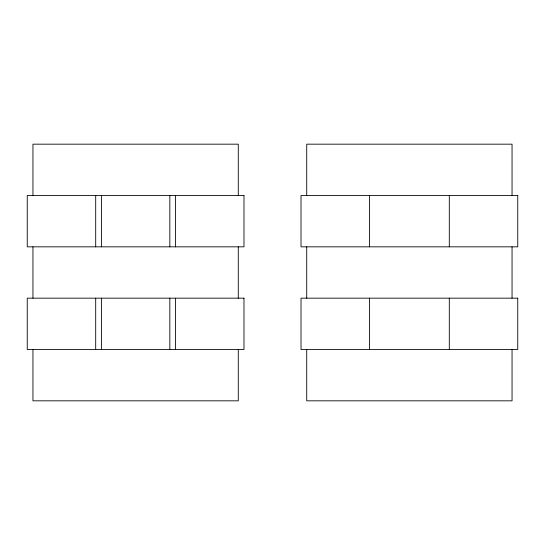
<?xml version="1.0" encoding="UTF-8"?>
<svg xmlns="http://www.w3.org/2000/svg" width="545" height="545" viewBox="0 0 545 545"><rect width="100%" height="100%" fill="white"/><g stroke="black" fill="none" stroke-linecap="round" stroke-linejoin="round"><path stroke-width="0.82" d="M512.048 195.505L512.048 144.173L306.719 144.173L306.719 195.505M512.048 246.837L512.048 298.163M512.048 349.495L512.048 400.827L306.719 400.827L306.719 349.495M449.305 195.505L449.305 246.837M449.305 298.163L449.305 349.495M369.462 195.505L369.462 246.837M369.462 298.163L369.462 349.495M306.719 246.837L306.719 298.163M238.281 195.505L238.281 144.173L32.952 144.173L32.952 195.505M238.281 246.837L238.281 298.163M238.281 349.495L238.281 400.827L32.952 400.827L32.952 349.495M175.538 195.505L175.538 246.837M175.538 298.163L175.538 349.495M169.836 195.505L169.836 246.837M169.836 298.163L169.836 349.495M101.397 195.505L101.397 246.837M101.397 298.163L101.397 349.495M95.695 195.505L95.695 246.837M95.695 298.163L95.695 349.495M32.952 246.837L32.952 298.163M243.983 195.505L27.25 195.505L27.25 246.837L243.983 246.837L243.983 195.505M517.75 195.505L301.017 195.505L301.017 246.837L517.75 246.837L517.75 195.505M243.983 298.163L27.25 298.163L27.25 349.495L243.983 349.495L243.983 298.163M517.75 298.163L301.017 298.163L301.017 349.495L517.75 349.495L517.75 298.163"/></g></svg>
